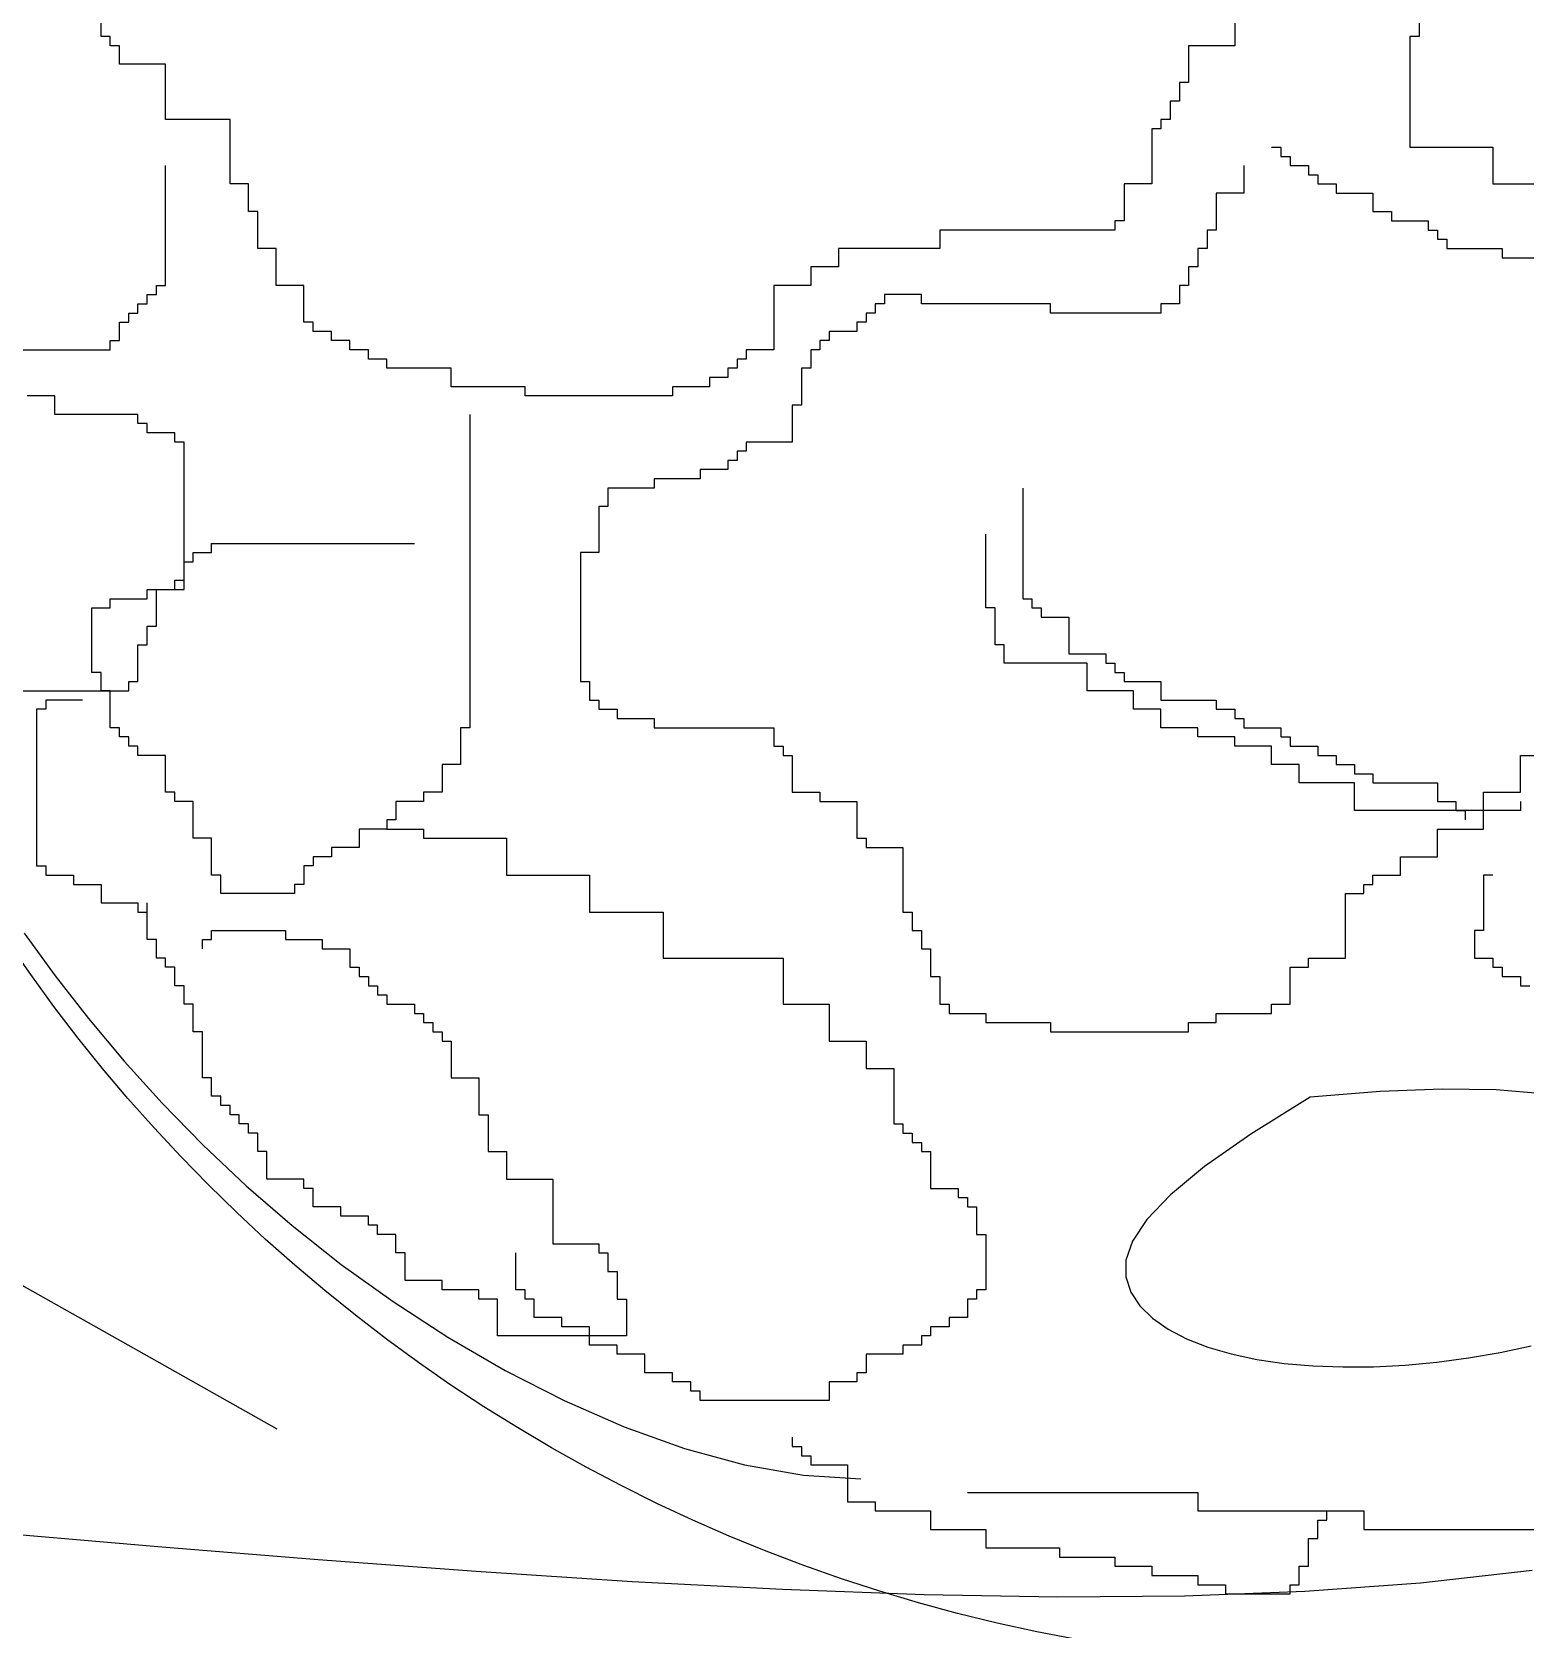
# Model space of a CAD drawing. Extents: x 1757 to 2197, y 240 to 1342.
# Drawn here: x 2079.8 to 2136.2, y 643.9 to 704.3 of the extents above; entities that cross this region are included whole.
import ezdxf

# ---------------------------------------------------------------- set-up
doc = ezdxf.new("R2010")
doc.units = 0
doc.header["$LTSCALE"] = 10
doc.header["$MEASUREMENT"] = 0
for name, color, linetype in [('3', 3, 'CONTINUOUS'), ('4', 4, 'CONTINUOUS'), ('7', 7, 'CONTINUOUS')]:
    doc.layers.add(name, color=color, linetype=linetype)

msp = doc.modelspace()

# ---------------------------------------------------------------- linework, layer by layer
at = {"layer": '3'}
for p, q in [((2082.413, 704.084), (2082.413, 704.78)), ((2125.257, 704.78), (2125.257, 703.736)), ((2132.224, 704.78), (2132.224, 704.084)), ((2082.761, 704.084), (2082.413, 704.084)), ((2082.761, 703.736), (2082.761, 704.084)), ((2132.224, 704.084), (2131.875, 704.084)), ((2131.875, 704.084), (2131.875, 699.906)), ((2083.11, 703.736), (2082.761, 703.736)), ((2083.11, 703.04), (2083.11, 703.736)), ((2125.257, 703.736), (2123.515, 703.736)), ((2123.515, 703.736), (2123.515, 702.343)), ((2084.851, 703.04), (2083.11, 703.04)), ((2084.851, 700.951), (2084.851, 703.04)), ((2123.515, 702.343), (2123.167, 702.343)), ((2123.167, 702.343), (2123.167, 701.647)), ((2123.167, 701.647), (2122.819, 701.647)), ((2122.819, 701.647), (2122.819, 700.951)), ((2087.29, 700.951), (2084.851, 700.951)), ((2087.29, 698.514), (2087.29, 700.951)), ((2122.47, 700.603), (2122.122, 700.603)), ((2122.122, 700.603), (2122.122, 698.514)), ((2122.819, 700.951), (2122.47, 700.951)), ((2122.47, 700.951), (2122.47, 700.603)), ((2126.65, 699.906), (2126.999, 699.906)), ((2126.999, 699.906), (2126.999, 699.558)), ((2131.875, 699.906), (2135.01, 699.906)), ((2135.01, 699.906), (2135.01, 698.514)), ((2126.999, 699.558), (2127.347, 699.558)), ((2127.347, 699.558), (2127.347, 699.21)), ((2084.851, 694.685), (2084.851, 699.21)), ((2125.605, 699.21), (2125.605, 698.166)), ((2127.347, 699.21), (2128.044, 699.21)), ((2128.044, 699.21), (2128.044, 698.862)), ((2128.044, 698.862), (2128.392, 698.862)), ((2128.392, 698.862), (2128.392, 698.514)), ((2087.986, 698.514), (2087.29, 698.514)), ((2087.986, 697.47), (2087.986, 698.514)), ((2122.122, 698.514), (2121.077, 698.514)), ((2121.077, 698.514), (2121.077, 697.122)), ((2125.605, 698.166), (2124.56, 698.166)), ((2124.56, 698.166), (2124.56, 696.773)), ((2128.392, 698.514), (2129.089, 698.514)), ((2129.089, 698.514), (2129.089, 698.166)), ((2129.089, 698.166), (2130.482, 698.166)), ((2130.482, 698.166), (2130.482, 697.47)), ((2135.01, 698.514), (2136.752, 698.514)), ((2088.335, 697.47), (2087.986, 697.47)), ((2088.335, 696.077), (2088.335, 697.47)), ((2130.482, 697.47), (2131.179, 697.47)), ((2131.179, 697.47), (2131.179, 697.122)), ((2121.077, 697.122), (2120.729, 697.122)), ((2120.729, 697.122), (2120.729, 696.773)), ((2131.179, 697.122), (2132.572, 697.122)), ((2132.572, 697.122), (2132.572, 696.773)), ((2120.729, 696.773), (2114.111, 696.773)), ((2114.111, 696.773), (2114.111, 696.077)), ((2124.56, 696.773), (2124.212, 696.773)), ((2124.212, 696.773), (2124.212, 696.077)), ((2132.572, 696.773), (2132.92, 696.773)), ((2132.92, 696.773), (2132.92, 696.425)), ((2132.92, 696.425), (2133.269, 696.425)), ((2133.269, 696.425), (2133.269, 696.077)), ((2089.031, 696.077), (2088.335, 696.077)), ((2089.031, 694.685), (2089.031, 696.077)), ((2114.111, 696.077), (2110.279, 696.077)), ((2110.279, 696.077), (2110.279, 695.381)), ((2124.212, 696.077), (2123.864, 696.077)), ((2123.864, 696.077), (2123.864, 695.381)), ((2133.269, 696.077), (2135.359, 696.077)), ((2135.359, 696.077), (2135.359, 695.729)), ((2135.359, 695.729), (2136.752, 695.729)), ((2110.279, 695.381), (2109.234, 695.381)), ((2109.234, 695.381), (2109.234, 694.685)), ((2123.864, 695.381), (2123.515, 695.381)), ((2123.515, 695.381), (2123.515, 694.685)), ((2084.503, 694.337), (2084.503, 694.685)), ((2084.503, 694.685), (2084.851, 694.685)), ((2090.076, 694.685), (2089.031, 694.685)), ((2090.076, 693.292), (2090.076, 694.685)), ((2109.234, 694.685), (2107.841, 694.685)), ((2107.841, 694.685), (2107.841, 692.248)), ((2123.515, 694.685), (2123.167, 694.685)), ((2123.167, 694.685), (2123.167, 693.989)), ((2083.806, 693.64), (2083.806, 693.989)), ((2083.806, 693.989), (2084.155, 693.989)), ((2084.155, 693.989), (2084.155, 694.337)), ((2084.155, 694.337), (2084.503, 694.337)), ((2112.021, 693.989), (2111.672, 693.989)), ((2111.672, 693.989), (2111.672, 693.64)), ((2113.414, 694.337), (2112.021, 694.337)), ((2112.021, 694.337), (2112.021, 693.989)), ((2113.414, 693.989), (2113.414, 694.337)), ((2118.291, 693.989), (2113.414, 693.989)), ((2118.291, 693.64), (2118.291, 693.989)), ((2123.167, 693.989), (2122.47, 693.989)), ((2122.47, 693.989), (2122.47, 693.64)), ((2083.11, 692.596), (2083.11, 693.292)), ((2083.11, 693.292), (2083.458, 693.292)), ((2083.458, 693.292), (2083.458, 693.64)), ((2083.458, 693.64), (2083.806, 693.64)), ((2090.424, 693.292), (2090.076, 693.292)), ((2090.424, 692.944), (2090.424, 693.292)), ((2111.324, 693.292), (2110.976, 693.292)), ((2110.976, 693.292), (2110.976, 692.944)), ((2111.672, 693.64), (2111.324, 693.64)), ((2111.324, 693.64), (2111.324, 693.292)), ((2122.47, 693.64), (2118.291, 693.64)), ((2091.121, 692.944), (2090.424, 692.944)), ((2091.121, 692.596), (2091.121, 692.944)), ((2110.976, 692.944), (2109.931, 692.944)), ((2109.931, 692.944), (2109.931, 692.596)), ((2078.233, 692.248), (2082.761, 692.248)), ((2082.761, 692.248), (2082.761, 692.596)), ((2082.761, 692.596), (2083.11, 692.596)), ((2091.818, 692.596), (2091.121, 692.596)), ((2091.818, 692.248), (2091.818, 692.596)), ((2092.514, 692.248), (2091.818, 692.248)), ((2092.514, 691.9), (2092.514, 692.248)), ((2107.841, 692.248), (2106.796, 692.248)), ((2106.796, 692.248), (2106.796, 691.9)), ((2109.582, 692.248), (2109.234, 692.248)), ((2109.234, 692.248), (2109.234, 691.552)), ((2109.931, 692.596), (2109.582, 692.596)), ((2109.582, 692.596), (2109.582, 692.248)), ((2093.211, 691.9), (2092.514, 691.9)), ((2093.211, 691.552), (2093.211, 691.9)), ((2095.649, 691.552), (2093.211, 691.552)), ((2095.649, 690.856), (2095.649, 691.552)), ((2106.447, 691.552), (2106.099, 691.552)), ((2106.099, 691.552), (2106.099, 691.204)), ((2106.796, 691.9), (2106.447, 691.9)), ((2106.447, 691.9), (2106.447, 691.552)), ((2109.234, 691.552), (2108.886, 691.552)), ((2108.886, 691.552), (2108.886, 690.159)), ((2098.436, 690.856), (2095.649, 690.856)), ((2098.436, 690.507), (2098.436, 690.856)), ((2105.403, 690.856), (2104.009, 690.856)), ((2104.009, 690.856), (2104.009, 690.507)), ((2106.099, 691.204), (2105.403, 691.204)), ((2105.403, 691.204), (2105.403, 690.856)), ((2080.671, 690.507), (2079.626, 690.507)), ((2080.671, 689.811), (2080.671, 690.507)), ((2104.009, 690.507), (2098.436, 690.507)), ((2083.806, 689.811), (2080.671, 689.811)), ((2083.806, 689.463), (2083.806, 689.811)), ((2096.346, 689.811), (2096.346, 677.975)), ((2108.886, 690.159), (2108.537, 690.159)), ((2108.537, 690.159), (2108.537, 688.767)), ((2084.155, 689.463), (2083.806, 689.463)), ((2084.155, 689.115), (2084.155, 689.463)), ((2085.2, 689.115), (2084.155, 689.115)), ((2085.2, 688.767), (2085.2, 689.115)), ((2085.548, 688.767), (2085.2, 688.767)), ((2085.548, 683.197), (2085.548, 688.767)), ((2106.796, 688.419), (2106.447, 688.419)), ((2106.447, 688.419), (2106.447, 688.071)), ((2108.537, 688.767), (2106.796, 688.767)), ((2106.796, 688.767), (2106.796, 688.419)), ((2106.447, 688.071), (2106.099, 688.071)), ((2106.099, 688.071), (2106.099, 687.723)), ((2105.054, 687.374), (2103.313, 687.374)), ((2103.313, 687.374), (2103.313, 687.026)), ((2106.099, 687.723), (2105.054, 687.723)), ((2105.054, 687.723), (2105.054, 687.374)), ((2103.313, 687.026), (2101.571, 687.026)), ((2101.571, 687.026), (2101.571, 686.33)), ((2117.246, 687.026), (2117.246, 682.849)), ((2101.571, 686.33), (2101.223, 686.33)), ((2101.223, 686.33), (2101.223, 684.589)), ((2086.593, 684.589), (2086.593, 684.938)), ((2086.593, 684.938), (2094.256, 684.938)), ((2115.852, 682.501), (2115.852, 685.286)), ((2085.548, 683.545), (2085.548, 684.241)), ((2085.548, 684.241), (2085.896, 684.241)), ((2085.896, 684.241), (2085.896, 684.589)), ((2085.896, 684.589), (2086.593, 684.589)), ((2101.223, 684.589), (2100.526, 684.589)), ((2100.526, 684.589), (2100.526, 679.716)), ((2084.155, 682.849), (2084.155, 683.197)), ((2084.155, 683.197), (2085.2, 683.197)), ((2084.503, 681.805), (2084.503, 683.197)), ((2084.503, 683.197), (2085.548, 683.197)), ((2085.2, 683.197), (2085.2, 683.545)), ((2085.2, 683.545), (2085.548, 683.545)), ((2082.065, 680.064), (2082.065, 682.501)), ((2082.065, 682.501), (2082.761, 682.501)), ((2082.761, 682.501), (2082.761, 682.849)), ((2082.761, 682.849), (2084.155, 682.849)), ((2116.201, 682.501), (2115.852, 682.501)), ((2116.201, 681.108), (2116.201, 682.501)), ((2117.246, 682.849), (2117.594, 682.849)), ((2117.594, 682.849), (2117.594, 682.501)), ((2117.594, 682.501), (2117.942, 682.501)), ((2117.942, 682.501), (2117.942, 682.153)), ((2084.155, 681.108), (2084.155, 681.805)), ((2084.155, 681.805), (2084.503, 681.805)), ((2117.942, 682.153), (2118.987, 682.153)), ((2118.987, 682.153), (2118.987, 680.76)), ((2083.806, 679.716), (2083.806, 681.108)), ((2083.806, 681.108), (2084.155, 681.108)), ((2116.549, 681.108), (2116.201, 681.108)), ((2116.549, 680.412), (2116.549, 681.108)), ((2118.987, 680.76), (2120.381, 680.76)), ((2120.381, 680.76), (2120.381, 680.412)), ((2082.413, 680.064), (2082.065, 680.064)), ((2082.413, 679.368), (2082.413, 680.064)), ((2119.684, 680.412), (2116.549, 680.412)), ((2119.684, 679.368), (2119.684, 680.412)), ((2120.381, 680.412), (2120.729, 680.412)), ((2120.729, 680.412), (2120.729, 680.064)), ((2120.729, 680.064), (2121.077, 680.064)), ((2121.077, 680.064), (2121.077, 679.716)), ((2076.491, 679.368), (2083.458, 679.368)), ((2082.761, 679.368), (2082.413, 679.368)), ((2082.761, 677.975), (2082.761, 679.368)), ((2083.458, 679.368), (2083.458, 679.716)), ((2083.458, 679.716), (2083.806, 679.716)), ((2100.526, 679.716), (2100.874, 679.716)), ((2100.874, 679.716), (2100.874, 679.02)), ((2121.426, 679.368), (2119.684, 679.368)), ((2121.077, 679.716), (2122.47, 679.716)), ((2121.426, 678.672), (2121.426, 679.368)), ((2122.47, 679.716), (2122.47, 679.02)), ((2081.716, 679.02), (2080.323, 679.02)), ((2080.323, 679.02), (2080.323, 678.672)), ((2100.874, 679.02), (2101.223, 679.02)), ((2101.223, 679.02), (2101.223, 678.672)), ((2122.47, 679.02), (2124.56, 679.02)), ((2124.56, 679.02), (2124.56, 678.672)), ((2080.323, 678.672), (2079.975, 678.672)), ((2079.975, 678.672), (2079.975, 672.754)), ((2101.223, 678.672), (2101.919, 678.672)), ((2101.919, 678.672), (2101.919, 678.323)), ((2101.919, 678.323), (2103.313, 678.323)), ((2103.313, 678.323), (2103.313, 677.975)), ((2122.47, 678.672), (2121.426, 678.672)), ((2122.47, 677.975), (2122.47, 678.672)), ((2124.56, 678.672), (2125.257, 678.672)), ((2125.257, 678.672), (2125.257, 678.323)), ((2125.257, 678.323), (2125.605, 678.323)), ((2125.605, 678.323), (2125.605, 677.975)), ((2083.11, 677.975), (2082.761, 677.975)), ((2083.11, 677.627), (2083.11, 677.975)), ((2083.458, 677.627), (2083.11, 677.627)), ((2083.458, 677.279), (2083.458, 677.627)), ((2096.346, 677.975), (2095.998, 677.975)), ((2095.998, 677.975), (2095.998, 676.583)), ((2103.313, 677.975), (2107.841, 677.975)), ((2107.841, 677.975), (2107.841, 677.279)), ((2123.864, 677.975), (2122.47, 677.975)), ((2123.864, 677.627), (2123.864, 677.975)), ((2125.257, 677.627), (2123.864, 677.627)), ((2125.257, 677.279), (2125.257, 677.627)), ((2125.605, 677.975), (2126.999, 677.975)), ((2126.999, 677.975), (2126.999, 677.627)), ((2126.999, 677.627), (2127.347, 677.627)), ((2127.347, 677.627), (2127.347, 677.279)), ((2083.806, 677.279), (2083.458, 677.279)), ((2083.806, 676.931), (2083.806, 677.279)), ((2084.851, 676.931), (2083.806, 676.931)), ((2084.851, 675.539), (2084.851, 676.931)), ((2107.841, 677.279), (2108.189, 677.279)), ((2108.189, 677.279), (2108.189, 676.931)), ((2108.189, 676.931), (2108.537, 676.931)), ((2108.537, 676.931), (2108.537, 675.539)), ((2126.65, 677.279), (2125.257, 677.279)), ((2126.65, 676.583), (2126.65, 677.279)), ((2127.347, 677.279), (2128.392, 677.279)), ((2128.392, 677.279), (2128.392, 676.931)), ((2128.392, 676.931), (2129.089, 676.931)), ((2129.089, 676.931), (2129.089, 676.583)), ((2136.055, 675.539), (2136.055, 676.931)), ((2136.055, 676.931), (2137.449, 676.931)), ((2095.998, 676.583), (2095.301, 676.583)), ((2095.301, 676.583), (2095.301, 675.539)), ((2127.695, 676.583), (2126.65, 676.583)), ((2127.695, 675.887), (2127.695, 676.583)), ((2129.089, 676.583), (2129.785, 676.583)), ((2129.785, 676.583), (2129.785, 676.235)), ((2129.785, 675.887), (2127.695, 675.887)), ((2129.785, 676.235), (2130.482, 676.235)), ((2129.785, 674.842), (2129.785, 675.887)), ((2130.482, 676.235), (2130.482, 675.887)), ((2130.482, 675.887), (2132.92, 675.887)), ((2132.92, 675.887), (2132.92, 675.19)), ((2085.2, 675.539), (2084.851, 675.539)), ((2085.2, 675.19), (2085.2, 675.539)), ((2085.896, 675.19), (2085.2, 675.19)), ((2085.896, 673.798), (2085.896, 675.19)), ((2094.604, 675.19), (2093.559, 675.19)), ((2093.559, 675.19), (2093.559, 674.494)), ((2095.301, 675.539), (2094.604, 675.539)), ((2094.604, 675.539), (2094.604, 675.19)), ((2108.537, 675.539), (2109.582, 675.539)), ((2109.582, 675.539), (2109.582, 675.19)), ((2109.582, 675.19), (2110.976, 675.19)), ((2110.976, 675.19), (2110.976, 673.798)), ((2132.92, 675.19), (2133.617, 675.19)), ((2133.617, 675.19), (2133.617, 674.842)), ((2134.662, 674.146), (2134.662, 675.539)), ((2134.662, 675.539), (2136.055, 675.539)), ((2136.055, 675.19), (2136.055, 674.842)), ((2136.055, 674.842), (2129.785, 674.842)), ((2133.617, 674.842), (2133.965, 674.842)), ((2133.965, 674.842), (2133.965, 674.494)), ((2093.211, 674.146), (2092.166, 674.146)), ((2092.166, 674.146), (2092.166, 673.45)), ((2093.559, 674.494), (2093.211, 674.494)), ((2093.211, 674.494), (2093.211, 674.146)), ((2093.211, 674.146), (2094.604, 674.146)), ((2094.604, 674.146), (2094.604, 673.798)), ((2132.92, 673.102), (2132.92, 674.146)), ((2132.92, 674.146), (2134.662, 674.146)), ((2086.593, 673.798), (2085.896, 673.798)), ((2086.593, 672.406), (2086.593, 673.798)), ((2092.166, 673.45), (2091.121, 673.45)), ((2091.121, 673.45), (2091.121, 673.102)), ((2094.604, 673.798), (2097.739, 673.798)), ((2097.739, 673.798), (2097.739, 672.406)), ((2110.976, 673.798), (2111.324, 673.798)), ((2111.324, 673.798), (2111.324, 673.45)), ((2111.324, 673.45), (2112.717, 673.45)), ((2112.717, 673.45), (2112.717, 671.013)), ((2079.975, 672.754), (2080.323, 672.754)), ((2080.323, 672.754), (2080.323, 672.406)), ((2090.424, 672.754), (2090.076, 672.754)), ((2090.076, 672.754), (2090.076, 672.057)), ((2091.121, 673.102), (2090.424, 673.102)), ((2090.424, 673.102), (2090.424, 672.754)), ((2131.527, 672.406), (2131.527, 673.102)), ((2131.527, 673.102), (2132.92, 673.102)), ((2080.323, 672.406), (2081.368, 672.406)), ((2081.368, 672.406), (2081.368, 672.057)), ((2086.941, 672.406), (2086.593, 672.406)), ((2086.941, 671.709), (2086.941, 672.406)), ((2097.739, 672.406), (2100.874, 672.406)), ((2100.874, 672.406), (2100.874, 671.013)), ((2130.482, 672.057), (2130.482, 672.406)), ((2130.482, 672.406), (2131.527, 672.406)), ((2135.01, 672.406), (2134.662, 672.406)), ((2134.662, 672.406), (2134.662, 670.317)), ((2081.368, 672.057), (2082.413, 672.057)), ((2082.413, 672.057), (2082.413, 671.361)), ((2089.728, 671.709), (2086.941, 671.709)), ((2090.076, 672.057), (2089.728, 672.057)), ((2089.728, 672.057), (2089.728, 671.709)), ((2129.437, 669.272), (2129.437, 671.709)), ((2129.437, 671.709), (2130.134, 671.709)), ((2130.134, 671.709), (2130.134, 672.057)), ((2130.134, 672.057), (2130.482, 672.057)), ((2082.413, 671.361), (2083.806, 671.361)), ((2083.806, 671.361), (2083.806, 671.013)), ((2083.806, 671.013), (2084.155, 671.013)), ((2084.155, 669.969), (2084.155, 671.361)), ((2100.874, 671.013), (2103.661, 671.013)), ((2103.661, 671.013), (2103.661, 669.272)), ((2112.717, 671.013), (2113.066, 671.013)), ((2113.066, 671.013), (2113.066, 670.317)), ((2086.593, 669.969), (2086.593, 670.317)), ((2086.593, 670.317), (2089.379, 670.317)), ((2089.379, 670.317), (2089.379, 669.969)), ((2113.066, 670.317), (2113.414, 670.317)), ((2113.414, 670.317), (2113.414, 669.621)), ((2134.662, 670.317), (2134.314, 670.317)), ((2134.314, 670.317), (2134.314, 669.272)), ((2084.503, 669.969), (2084.155, 669.969)), ((2084.503, 669.272), (2084.503, 669.969)), ((2086.245, 669.621), (2086.245, 669.969)), ((2086.245, 669.969), (2086.593, 669.969)), ((2089.379, 669.969), (2090.773, 669.969)), ((2090.773, 669.969), (2090.773, 669.621)), ((2084.851, 669.272), (2084.503, 669.272)), ((2084.851, 668.924), (2084.851, 669.272)), ((2090.773, 669.621), (2091.818, 669.621)), ((2091.818, 669.621), (2091.818, 668.924)), ((2103.661, 669.272), (2108.189, 669.272)), ((2108.189, 669.272), (2108.189, 667.532)), ((2113.414, 669.621), (2113.762, 669.621)), ((2113.762, 669.621), (2113.762, 668.576)), ((2128.044, 668.924), (2128.044, 669.272)), ((2128.044, 669.272), (2129.437, 669.272)), ((2134.314, 669.272), (2135.01, 669.272)), ((2135.01, 669.272), (2135.01, 668.924)), ((2085.2, 668.924), (2084.851, 668.924)), ((2085.2, 668.228), (2085.2, 668.924)), ((2091.818, 668.924), (2092.166, 668.924)), ((2092.166, 668.924), (2092.166, 668.576)), ((2092.166, 668.576), (2092.514, 668.576)), ((2092.514, 668.576), (2092.514, 668.228)), ((2113.762, 668.576), (2114.111, 668.576)), ((2114.111, 668.576), (2114.111, 667.532)), ((2127.347, 667.532), (2127.347, 668.924)), ((2127.347, 668.924), (2128.044, 668.924)), ((2135.01, 668.924), (2135.359, 668.924)), ((2135.359, 668.924), (2135.359, 668.576)), ((2135.359, 668.576), (2136.055, 668.576)), ((2136.055, 668.576), (2136.055, 668.228)), ((2085.548, 668.228), (2085.2, 668.228)), ((2085.548, 667.532), (2085.548, 668.228)), ((2092.514, 668.228), (2092.863, 668.228)), ((2092.863, 668.228), (2092.863, 667.88)), ((2092.863, 667.88), (2093.211, 667.88)), ((2093.211, 667.88), (2093.211, 667.532)), ((2136.055, 668.228), (2136.404, 668.228)), ((2085.896, 667.532), (2085.548, 667.532)), ((2085.896, 666.488), (2085.896, 667.532)), ((2093.211, 667.532), (2094.256, 667.532)), ((2094.256, 667.532), (2094.256, 667.184)), ((2108.189, 667.532), (2109.931, 667.532)), ((2109.931, 667.532), (2109.931, 666.139)), ((2114.111, 667.532), (2114.459, 667.532)), ((2114.459, 667.532), (2114.459, 667.184)), ((2126.65, 667.184), (2126.65, 667.532)), ((2126.65, 667.532), (2127.347, 667.532)), ((2094.256, 667.184), (2094.604, 667.184)), ((2094.604, 667.184), (2094.604, 666.836)), ((2094.604, 666.836), (2094.953, 666.836)), ((2094.953, 666.836), (2094.953, 666.488)), ((2114.459, 667.184), (2115.852, 667.184)), ((2115.852, 667.184), (2115.852, 666.836)), ((2115.852, 666.836), (2118.291, 666.836)), ((2118.291, 666.836), (2118.291, 666.488)), ((2123.515, 666.488), (2123.515, 666.836)), ((2123.515, 666.836), (2124.56, 666.836)), ((2124.56, 666.836), (2124.56, 667.184)), ((2124.56, 667.184), (2126.65, 667.184)), ((2086.245, 666.488), (2085.896, 666.488)), ((2086.245, 664.747), (2086.245, 666.488)), ((2094.953, 666.488), (2095.301, 666.488)), ((2095.301, 666.488), (2095.301, 666.139)), ((2095.301, 666.139), (2095.649, 666.139)), ((2095.649, 666.139), (2095.649, 664.747)), ((2109.931, 666.139), (2111.324, 666.139)), ((2111.324, 666.139), (2111.324, 665.095)), ((2118.291, 666.488), (2123.515, 666.488)), ((2111.324, 665.095), (2112.369, 665.095)), ((2112.369, 665.095), (2112.369, 663.006)), ((2086.593, 664.747), (2086.245, 664.747)), ((2086.593, 664.051), (2086.593, 664.747)), ((2095.649, 664.747), (2096.694, 664.747)), ((2096.694, 664.747), (2096.694, 663.355)), ((2086.941, 664.051), (2086.593, 664.051)), ((2086.941, 663.703), (2086.941, 664.051)), ((2087.29, 663.703), (2086.941, 663.703)), ((2087.29, 663.355), (2087.29, 663.703)), ((2087.638, 663.355), (2087.29, 663.355)), ((2087.638, 663.006), (2087.638, 663.355)), ((2096.694, 663.355), (2097.043, 663.355)), ((2097.043, 663.355), (2097.043, 661.962)), ((2087.986, 663.006), (2087.638, 663.006)), ((2087.986, 662.658), (2087.986, 663.006)), ((2088.335, 662.658), (2087.986, 662.658)), ((2088.335, 661.962), (2088.335, 662.658)), ((2112.369, 663.006), (2112.717, 663.006)), ((2112.717, 663.006), (2112.717, 662.658)), ((2112.717, 662.658), (2113.066, 662.658)), ((2113.066, 662.658), (2113.066, 662.31)), ((2088.683, 661.962), (2088.335, 661.962)), ((2088.683, 660.918), (2088.683, 661.962)), ((2097.043, 661.962), (2097.739, 661.962)), ((2097.739, 661.962), (2097.739, 660.918)), ((2113.066, 662.31), (2113.414, 662.31)), ((2113.414, 662.31), (2113.414, 661.962)), ((2113.414, 661.962), (2113.762, 661.962)), ((2113.762, 661.962), (2113.762, 660.57)), ((2090.076, 660.918), (2088.683, 660.918)), ((2090.076, 660.57), (2090.076, 660.918)), ((2097.739, 660.918), (2099.481, 660.918)), ((2099.481, 660.918), (2099.481, 658.481)), ((2090.424, 660.57), (2090.076, 660.57)), ((2090.424, 659.873), (2090.424, 660.57)), ((2113.762, 660.57), (2114.807, 660.57)), ((2114.807, 660.57), (2114.807, 660.222)), ((2114.807, 660.222), (2115.156, 660.222)), ((2115.156, 660.222), (2115.156, 659.873)), ((2091.469, 659.873), (2090.424, 659.873)), ((2091.469, 659.525), (2091.469, 659.873)), ((2092.514, 659.525), (2091.469, 659.525)), ((2092.514, 659.177), (2092.514, 659.525)), ((2115.156, 659.873), (2115.504, 659.873)), ((2115.504, 659.873), (2115.504, 658.829)), ((2092.863, 659.177), (2092.514, 659.177)), ((2092.863, 658.829), (2092.863, 659.177)), ((2093.559, 658.829), (2092.863, 658.829)), ((2093.559, 658.133), (2093.559, 658.829)), ((2099.481, 658.481), (2101.223, 658.481)), ((2101.223, 658.481), (2101.223, 658.133)), ((2115.504, 658.829), (2115.852, 658.829)), ((2115.852, 658.829), (2115.852, 656.74)), ((2093.908, 658.133), (2093.559, 658.133)), ((2093.908, 657.088), (2093.908, 658.133)), ((2098.088, 656.74), (2098.088, 658.133)), ((2101.223, 658.133), (2101.571, 658.133)), ((2101.571, 658.133), (2101.571, 657.437)), ((2095.301, 657.088), (2093.908, 657.088)), ((2095.301, 656.74), (2095.301, 657.088)), ((2101.571, 657.437), (2101.919, 657.437)), ((2101.919, 657.437), (2101.919, 656.392)), ((2096.694, 656.74), (2095.301, 656.74)), ((2096.694, 656.392), (2096.694, 656.74)), ((2098.436, 656.74), (2098.088, 656.74)), ((2098.436, 656.392), (2098.436, 656.74)), ((2115.852, 656.74), (2115.504, 656.74)), ((2115.504, 656.74), (2115.504, 656.392)), ((2097.391, 656.392), (2096.694, 656.392)), ((2097.391, 655), (2097.391, 656.392)), ((2098.784, 656.392), (2098.436, 656.392)), ((2098.784, 655.696), (2098.784, 656.392)), ((2101.919, 656.392), (2102.268, 656.392)), ((2102.268, 656.392), (2102.268, 655)), ((2115.504, 656.392), (2115.156, 656.392)), ((2115.156, 656.392), (2115.156, 655.696)), ((2099.829, 655.696), (2098.784, 655.696)), ((2099.829, 655.348), (2099.829, 655.696)), ((2100.874, 655.348), (2099.829, 655.348)), ((2100.874, 654.652), (2100.874, 655.348)), ((2114.459, 655.348), (2113.762, 655.348)), ((2113.762, 655.348), (2113.762, 655)), ((2115.156, 655.696), (2114.459, 655.696)), ((2114.459, 655.696), (2114.459, 655.348)), ((2102.268, 655), (2097.391, 655)), ((2101.919, 654.652), (2100.874, 654.652)), ((2101.919, 654.304), (2101.919, 654.652)), ((2113.414, 654.652), (2112.717, 654.652)), ((2112.717, 654.652), (2112.717, 654.304)), ((2113.762, 655), (2113.414, 655)), ((2113.414, 655), (2113.414, 654.652)), ((2102.964, 654.304), (2101.919, 654.304)), ((2102.964, 653.607), (2102.964, 654.304)), ((2112.717, 654.304), (2111.324, 654.304)), ((2111.324, 654.304), (2111.324, 653.607)), ((2104.009, 653.607), (2102.964, 653.607)), ((2104.009, 653.259), (2104.009, 653.607)), ((2111.324, 653.607), (2110.976, 653.607)), ((2110.976, 653.607), (2110.976, 653.259)), ((2104.706, 653.259), (2104.009, 653.259)), ((2104.706, 652.911), (2104.706, 653.259)), ((2105.054, 652.911), (2104.706, 652.911)), ((2105.054, 652.563), (2105.054, 652.911)), ((2110.976, 653.259), (2109.931, 653.259)), ((2109.931, 653.259), (2109.931, 652.563)), ((2109.931, 652.563), (2105.054, 652.563)), ((2108.537, 651.171), (2108.537, 650.822)), ((2108.537, 650.822), (2108.886, 650.822)), ((2108.886, 650.822), (2108.886, 650.474)), ((2108.886, 650.474), (2109.234, 650.474)), ((2109.234, 650.474), (2109.234, 650.126)), ((2109.234, 650.126), (2110.627, 650.126)), ((2110.627, 650.126), (2110.627, 648.734)), ((2110.627, 648.734), (2111.672, 648.734)), ((2111.672, 648.734), (2111.672, 648.386)), ((2115.156, 649.082), (2123.864, 649.082)), ((2123.864, 649.082), (2123.864, 648.386)), ((2111.672, 648.386), (2113.762, 648.386)), ((2113.762, 648.386), (2113.762, 647.689)), ((2123.864, 648.386), (2130.134, 648.386)), ((2128.392, 647.341), (2128.392, 648.038)), ((2128.392, 648.038), (2128.74, 648.038)), ((2128.74, 648.038), (2128.74, 648.386)), ((2130.134, 648.386), (2130.134, 647.689)), ((2113.762, 647.689), (2115.852, 647.689)), ((2115.852, 647.689), (2115.852, 646.993)), ((2130.134, 647.689), (2136.752, 647.689)), ((2115.852, 646.993), (2118.639, 646.993)), ((2118.639, 646.993), (2118.639, 646.645)), ((2128.044, 646.297), (2128.044, 647.341)), ((2128.044, 647.341), (2128.392, 647.341)), ((2118.639, 646.645), (2120.729, 646.645)), ((2120.729, 646.645), (2120.729, 646.297)), ((2120.729, 646.297), (2122.122, 646.297)), ((2122.122, 646.297), (2122.122, 645.949)), ((2127.695, 645.601), (2127.695, 646.297)), ((2127.695, 646.297), (2128.044, 646.297)), ((2122.122, 645.949), (2123.864, 645.949)), ((2123.864, 645.949), (2123.864, 645.601)), ((2123.864, 645.601), (2124.909, 645.601)), ((2124.909, 645.601), (2124.909, 645.253)), ((2127.347, 645.253), (2127.347, 645.601)), ((2127.347, 645.601), (2127.695, 645.601)), ((2124.909, 645.253), (2127.347, 645.253))]:
    msp.add_line(p, q, dxfattribs=at)
msp.add_lwpolyline([(2079.507, 670.213), (2080.678, 668.601), (2081.935, 666.99), (2083.281, 665.383), (2084.72, 663.789), (2086.257, 662.216), (2087.894, 660.671), (2089.635, 659.164), (2091.485, 657.703), (2093.447, 656.295), (2095.52, 654.951), (2097.684, 653.698), (2099.912, 652.561), (2102.179, 651.569), (2104.461, 650.75), (2106.73, 650.13), (2108.962, 649.738), (2111.131, 649.601)], dxfattribs=at)
msp.add_circle((2130.263, 704.503), 61.936, dxfattribs=at)
at = {"layer": '4'}
msp.add_lwpolyline([(2078.993, 647.525), (2084.71, 647.032), (2090.623, 646.553), (2096.595, 646.111), (2102.489, 645.728), (2108.168, 645.427), (2113.526, 645.228), (2118.574, 645.143), (2123.354, 645.183), (2127.906, 645.358), (2132.273, 645.678), (2136.495, 646.153)], dxfattribs=at)
at = {"layer": '7'}
for points in [[(2136.919, 664.144), (2135.14, 664.29), (2133.093, 664.325), (2130.756, 664.236), (2128.108, 664.013)], [(2128.108, 664.013), (2125.862, 662.624), (2124.119, 661.404), (2122.827, 660.334), (2121.936, 659.398), (2121.392, 658.579), (2121.145, 657.861), (2121.144, 657.225), (2121.336, 656.656), (2121.676, 656.138), (2122.147, 655.671), (2122.739, 655.255), (2123.44, 654.89), (2124.239, 654.578), (2125.127, 654.319), (2126.091, 654.113), (2127.122, 653.962), (2128.208, 653.867), (2129.339, 653.825), (2130.504, 653.835), (2131.692, 653.897), (2132.892, 654.007), (2134.094, 654.166), (2135.286, 654.37), (2136.459, 654.619)], [(2079.019, 657.145), (2083.831, 654.435), (2089.054, 651.491)]]:
    msp.add_lwpolyline(points, dxfattribs=at)

doc.saveas('drawing.dxf')
